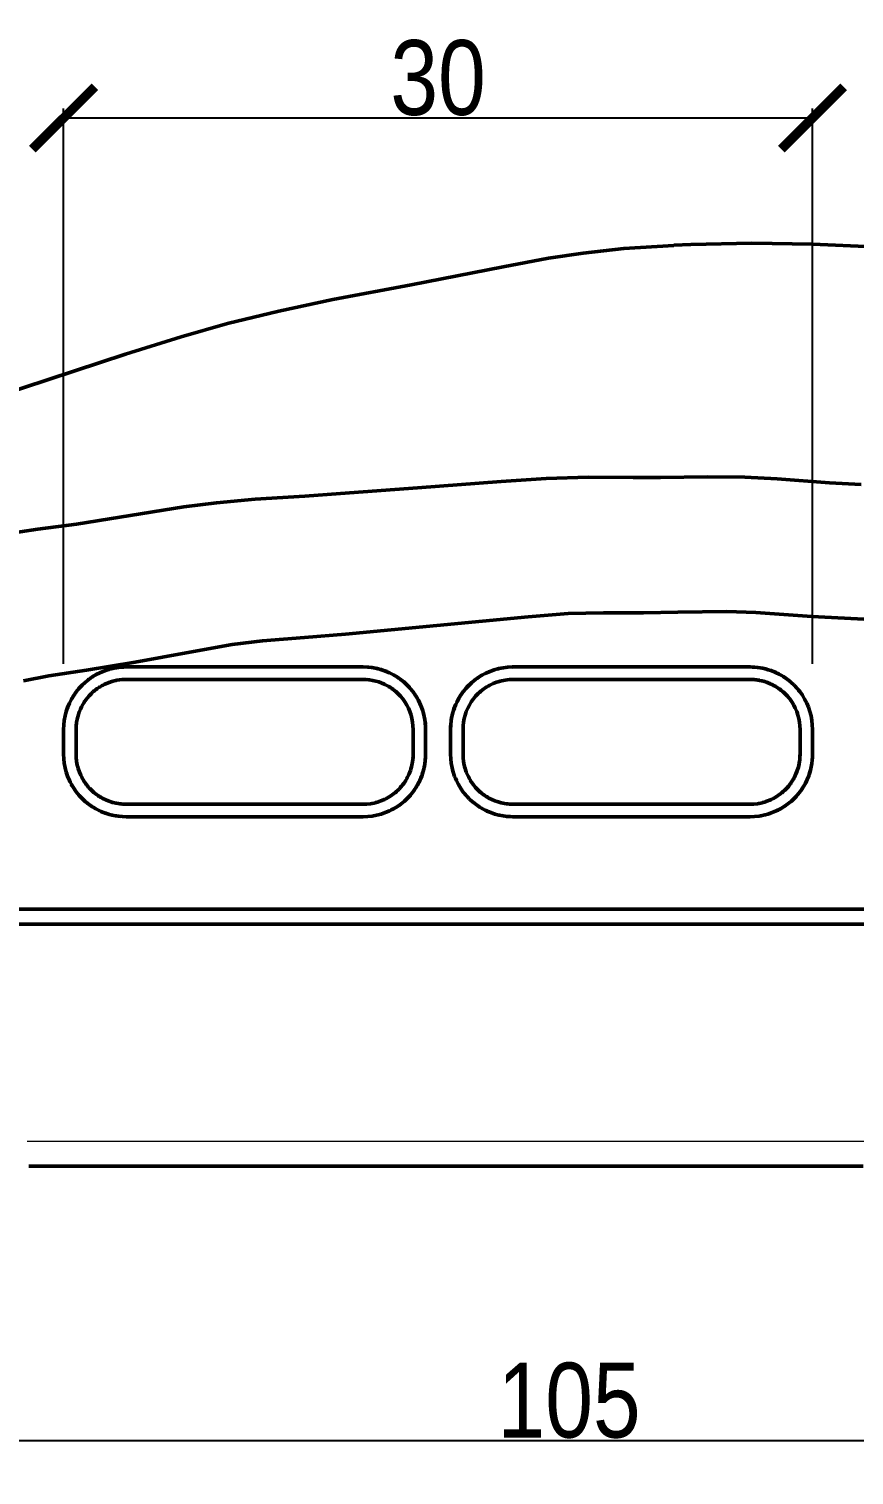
# Model space of a CAD drawing. Header units: millimetres. Extents: x -83 to 206, y -38 to 180.
# Drawn here: x 118.4 to 151.4, y 48.6 to 106.6 of the extents above; entities that cross this region are included whole.
import ezdxf

# ---------------------------------------------------------------- set-up
doc = ezdxf.new("R2010")
doc.units = ezdxf.units.MM
for name, color, linetype, lineweight in [('DIMENSIONS', 1, 'Continuous', 18), ('TANGENT', 8, 'Continuous', 18), ('VISIBLE', 7, 'Continuous', 50)]:
    doc.layers.add(name, color=color, linetype=linetype, lineweight=lineweight)
doc.styles.add('OpenSansCondensed-Light', font='OpenSansCondensed-Light.ttf')
doc.dimstyles.new('EZDXF', dxfattribs={"dimtxt": 3, "dimasz": 2.5, "dimexe": 0.375, "dimexo": 0.125, "dimgap": 0.1, "dimtad": 1, "dimdec": 1, "dimzin": 12, "dimdsep": 46, "dimtxsty": 'OpenSansCondensed-Light', "dimblk": 'ARCHTICK', "dimcen": 2.5, "dimazin": 3, "dimtfac": 0.5, "dimtmove": 2, "dimatfit": 3})

# ---------------------------------------------------------------- blocks, each defined once
blk = doc.blocks.new('_ARCHTICK')
at = {"color": 0, "linetype": 'BYBLOCK', "const_width": 0.15}
blk.add_lwpolyline([(-0.5, -0.5), (0.5, 0.5)], dxfattribs=at)

msp = doc.modelspace()

# ---------------------------------------------------------------- linework, layer by layer
at = {"layer": 'TANGENT'}
for points in [[(118.295, 62), (119.869, 62)], [(119.869, 62), (120.891, 62)], [(120.891, 62), (122.957, 62)], [(122.957, 62), (126.073, 62)], [(126.073, 62), (128.129, 62)], [(128.129, 62), (130.062, 62)], [(130.062, 62), (131.799, 62)], [(131.799, 62), (135.308, 62)], [(135.308, 62), (138.528, 62)], [(138.528, 62), (141.243, 62)], [(141.243, 62), (143.234, 62)], [(143.234, 62), (144.759, 62)], [(144.759, 62), (146.779, 62)], [(146.779, 62), (148.292, 62)], [(148.292, 62), (150.428, 62)], [(150.428, 62), (152.009, 62)]]:
    msp.add_lwpolyline(points, dxfattribs=at)
at = {"layer": 'VISIBLE'}
for points in [[(144.875, 97.926), (147.313, 97.977)], [(147.313, 97.977), (149.75, 97.947)], [(149.75, 97.947), (152.189, 97.834)], [(139.179, 97.381), (137.353, 97.041)], [(140.564, 97.588), (139.179, 97.381)], [(142.188, 97.763), (140.564, 97.588)], [(144.2, 97.896), (142.188, 97.763)], [(144.2, 97.897), (144.875, 97.926)], [(144.2, 97.896), (144.2, 97.897)], [(137.353, 97.041), (133.676, 96.315)], [(133.676, 96.315), (130.528, 95.722)], [(130.528, 95.722), (128.369, 95.263)], [(128.369, 95.263), (126.317, 94.759)], [(126.317, 94.759), (124.459, 94.235)], [(124.459, 94.235), (122.23, 93.533)], [(122.23, 93.533), (117.098, 91.846)], [(130.835, 87.951), (133.929, 88.183)], [(133.929, 88.183), (137.271, 88.431)], [(137.271, 88.431), (139.077, 88.552)], [(139.077, 88.552), (140.777, 88.602)], [(140.777, 88.602), (142.569, 88.592)], [(142.569, 88.592), (143.661, 88.588)], [(143.661, 88.588), (145.543, 88.616)], [(145.543, 88.616), (147.034, 88.606)], [(147.034, 88.606), (148.336, 88.543)], [(148.336, 88.543), (150.431, 88.382)], [(150.431, 88.382), (151.698, 88.308)], [(124.569, 87.414), (125.87, 87.581)], [(125.87, 87.581), (127.429, 87.721)], [(127.429, 87.721), (129.411, 87.846)], [(129.411, 87.846), (130.835, 87.951)], [(120.265, 86.727), (121.998, 87)], [(121.998, 87), (124.569, 87.414)], [(117.298, 86.314), (118.711, 86.516)], [(118.711, 86.516), (120.265, 86.727)], [(131.037, 82.316), (138.353, 83.014)], [(138.353, 83.014), (139.966, 83.137)], [(139.966, 83.137), (141.382, 83.172)], [(141.382, 83.172), (142.977, 83.175)], [(142.977, 83.175), (144.357, 83.191)], [(144.357, 83.191), (146.316, 83.218)], [(146.316, 83.218), (147.478, 83.178)], [(147.478, 83.178), (149.727, 83.02)], [(149.727, 83.02), (151.036, 82.953)], [(151.036, 82.953), (153.362, 82.832)], [(129.401, 82.187), (131.037, 82.316)], [(124.807, 81.597), (126.504, 81.895)], [(126.504, 81.895), (127.711, 82.046)], [(127.711, 82.046), (129.401, 82.187)], [(120.665, 80.875), (122.619, 81.197)], [(122.619, 81.197), (124.807, 81.597)], [(118.147, 80.451), (119.162, 80.643)], [(119.162, 80.643), (120.665, 80.875)], [(120.755, 80.504), (120.899, 80.603)], [(120.889, 80.597), (120.928, 80.621)], [(120.899, 80.603), (121.048, 80.692)], [(121.027, 80.679), (121.075, 80.706)], [(121.048, 80.692), (121.204, 80.771)], [(121.173, 80.755), (121.22, 80.777)], [(121.204, 80.771), (121.364, 80.838)], [(121.347, 80.831), (121.367, 80.839)], [(121.364, 80.838), (121.529, 80.894)], [(121.517, 80.89), (121.562, 80.902)], [(121.529, 80.894), (121.697, 80.938)], [(121.672, 80.932), (121.726, 80.944)], [(121.697, 80.938), (121.868, 80.971)], [(121.834, 80.964), (121.885, 80.973)], [(121.868, 80.971), (122.041, 80.991)], [(122.027, 80.99), (122.044, 80.991)], [(122.041, 80.991), (122.145, 80.998)], [(122.112, 80.996), (122.147, 80.998)], [(122.145, 80.998), (122.25, 81)], [(125.115, 81), (122.25, 81)], [(126.456, 81), (125.115, 81)], [(127.975, 81), (126.456, 81)], [(129.859, 81), (127.975, 81)], [(131.75, 81), (129.859, 81)], [(131.75, 81), (131.931, 80.993)], [(131.975, 80.989), (131.92, 80.994)], [(131.931, 80.993), (132.111, 80.974)], [(132.176, 80.962), (132.087, 80.976)], [(132.111, 80.974), (132.289, 80.941)], [(132.352, 80.925), (132.265, 80.946)], [(132.289, 80.941), (132.464, 80.896)], [(132.526, 80.875), (132.441, 80.902)], [(132.464, 80.896), (132.636, 80.838)], [(132.696, 80.813), (132.612, 80.846)], [(132.636, 80.838), (132.803, 80.767)], [(132.86, 80.738), (132.78, 80.777)], [(132.803, 80.767), (132.964, 80.685)], [(133.019, 80.652), (132.941, 80.697)], [(132.964, 80.685), (133.119, 80.592)], [(133.171, 80.555), (133.097, 80.605)], [(133.119, 80.592), (133.267, 80.487)], [(136.352, 80.573), (136.206, 80.466)], [(136.314, 80.545), (136.382, 80.591)], [(136.506, 80.669), (136.352, 80.573)], [(136.463, 80.642), (136.533, 80.683)], [(136.666, 80.753), (136.506, 80.669)], [(136.617, 80.727), (136.693, 80.764)], [(136.832, 80.825), (136.666, 80.753)], [(136.779, 80.802), (136.857, 80.834)], [(137.003, 80.886), (136.832, 80.825)], [(136.946, 80.866), (137.026, 80.892)], [(137.177, 80.933), (137.003, 80.886)], [(137.117, 80.917), (137.199, 80.938)], [(137.355, 80.969), (137.177, 80.933)], [(137.292, 80.956), (137.374, 80.971)], [(137.534, 80.991), (137.355, 80.969)], [(137.469, 80.983), (137.551, 80.992)], [(137.715, 81), (137.534, 80.991)], [(137.703, 80.999), (137.75, 81)], [(137.75, 81), (137.715, 81)], [(139.676, 81), (137.75, 81)], [(141.728, 81), (139.676, 81)], [(142.698, 81), (141.728, 81)], [(143.52, 81), (142.698, 81)], [(145.713, 81), (143.52, 81)], [(147.25, 81), (145.713, 81)], [(147.393, 80.996), (147.25, 81)], [(147.34, 80.998), (147.25, 81)], [(147.429, 80.994), (147.34, 80.998)], [(147.553, 80.981), (147.414, 80.994)], [(147.54, 80.983), (147.429, 80.994)], [(147.651, 80.968), (147.54, 80.983)], [(147.723, 80.954), (147.579, 80.978)], [(147.761, 80.947), (147.651, 80.968)], [(147.9, 80.913), (147.747, 80.95)], [(147.869, 80.922), (147.761, 80.947)], [(147.977, 80.892), (147.869, 80.922)], [(148.086, 80.856), (147.933, 80.904)], [(148.083, 80.857), (147.977, 80.892)], [(148.187, 80.818), (148.083, 80.857)], [(148.237, 80.796), (148.094, 80.853)], [(148.29, 80.774), (148.187, 80.818)], [(148.408, 80.715), (148.267, 80.783)], [(148.39, 80.725), (148.29, 80.774)], [(148.488, 80.672), (148.39, 80.725)], [(148.563, 80.627), (148.434, 80.701)], [(148.584, 80.614), (148.488, 80.672)], [(148.709, 80.53), (148.578, 80.618)], [(148.686, 80.546), (148.584, 80.614)], [(120.152, 79.86), (120.255, 80.006)], [(120.237, 79.981), (120.26, 80.013)], [(120.255, 80.006), (120.367, 80.145)], [(120.362, 80.139), (120.388, 80.166)], [(120.367, 80.145), (120.49, 80.275)], [(120.474, 80.258), (120.512, 80.296)], [(120.49, 80.275), (120.619, 80.395)], [(120.595, 80.372), (120.634, 80.407)], [(120.619, 80.395), (120.755, 80.504)], [(120.739, 80.491), (120.759, 80.506)], [(120.847, 79.925), (120.926, 79.999)], [(120.926, 79.999), (121.009, 80.068)], [(120.944, 80.014), (120.956, 80.025)], [(120.956, 80.025), (120.975, 80.04)], [(121.009, 80.068), (121.095, 80.133)], [(121.05, 80.099), (121.069, 80.114)], [(121.069, 80.114), (121.08, 80.121)], [(121.095, 80.133), (121.185, 80.193)], [(121.185, 80.193), (121.278, 80.248)], [(121.187, 80.194), (121.188, 80.195)], [(121.188, 80.195), (121.196, 80.199)], [(121.278, 80.248), (121.373, 80.298)], [(121.299, 80.259), (121.312, 80.267)], [(121.312, 80.267), (121.334, 80.277)], [(121.373, 80.298), (121.471, 80.342)], [(121.42, 80.319), (121.442, 80.329)], [(121.442, 80.329), (121.454, 80.334)], [(121.471, 80.342), (121.572, 80.382)], [(121.572, 80.382), (121.674, 80.415)], [(121.574, 80.382), (121.575, 80.383)], [(121.575, 80.383), (121.583, 80.385)], [(121.674, 80.415), (121.778, 80.444)], [(121.697, 80.422), (121.712, 80.426)], [(121.712, 80.426), (121.735, 80.432)], [(121.778, 80.444), (121.884, 80.466)], [(121.828, 80.454), (121.851, 80.46)], [(121.851, 80.46), (121.864, 80.462)], [(121.884, 80.466), (121.99, 80.483)], [(121.99, 80.483), (122.097, 80.494)], [(121.992, 80.483), (121.993, 80.483)], [(121.993, 80.483), (122.004, 80.484)], [(122.097, 80.494), (122.174, 80.499)], [(122.113, 80.495), (122.121, 80.496)], [(122.121, 80.496), (122.134, 80.496)], [(122.174, 80.499), (122.25, 80.5)], [(126.053, 80.5), (122.25, 80.5)], [(128.897, 80.5), (126.053, 80.5)], [(129.845, 80.5), (128.897, 80.5)], [(129.845, 80.5), (128.897, 80.5)], [(131.75, 80.5), (129.845, 80.5)], [(131.876, 80.496), (131.75, 80.5)], [(131.866, 80.497), (131.75, 80.5)], [(131.871, 80.496), (131.866, 80.497)], [(132.001, 80.484), (131.876, 80.496)], [(131.982, 80.486), (131.911, 80.493)], [(131.991, 80.485), (131.982, 80.486)], [(132.128, 80.464), (132.001, 80.484)], [(132.126, 80.464), (132.114, 80.466)], [(132.127, 80.464), (132.126, 80.464)], [(132.253, 80.436), (132.128, 80.464)], [(132.377, 80.399), (132.253, 80.436)], [(132.267, 80.432), (132.261, 80.433)], [(132.302, 80.421), (132.267, 80.432)], [(132.498, 80.355), (132.377, 80.399)], [(132.406, 80.389), (132.393, 80.393)], [(132.442, 80.375), (132.406, 80.389)], [(132.616, 80.303), (132.498, 80.355)], [(132.542, 80.337), (132.522, 80.344)], [(132.573, 80.322), (132.542, 80.337)], [(132.73, 80.243), (132.616, 80.303)], [(132.673, 80.274), (132.647, 80.286)], [(132.698, 80.26), (132.673, 80.274)], [(132.84, 80.177), (132.73, 80.243)], [(132.799, 80.203), (132.769, 80.22)], [(132.818, 80.19), (132.799, 80.203)], [(132.946, 80.103), (132.84, 80.177)], [(132.92, 80.122), (132.888, 80.143)], [(132.932, 80.113), (132.92, 80.122)], [(133.053, 80.017), (132.946, 80.103)], [(133.035, 80.033), (132.997, 80.062)], [(133.043, 80.025), (133.035, 80.033)], [(133.157, 79.922), (133.053, 80.017)], [(133.351, 80.419), (133.246, 80.502)], [(133.267, 80.487), (133.374, 80.401)], [(133.489, 80.295), (133.37, 80.404)], [(133.374, 80.401), (133.475, 80.31)], [(133.475, 80.31), (133.571, 80.213)], [(133.605, 80.175), (133.521, 80.263)], [(133.571, 80.213), (133.661, 80.112)], [(133.725, 80.032), (133.638, 80.137)], [(133.661, 80.112), (133.746, 80.005)], [(133.835, 79.878), (133.742, 80.011)], [(133.746, 80.005), (133.825, 79.894)], [(135.661, 79.873), (135.759, 80.012)], [(135.757, 80.01), (135.666, 79.881)], [(135.856, 80.132), (135.757, 80.01)], [(135.778, 80.035), (135.867, 80.144)], [(135.963, 80.248), (135.856, 80.132)], [(135.906, 80.186), (135.985, 80.27)], [(136.077, 80.357), (135.963, 80.248)], [(136.034, 80.316), (136.107, 80.383)], [(136.206, 80.466), (136.077, 80.357)], [(136.169, 80.435), (136.237, 80.489)], [(136.357, 79.935), (136.465, 80.032)], [(136.404, 79.978), (136.465, 80.032)], [(136.465, 80.032), (136.579, 80.122)], [(136.465, 80.032), (136.465, 80.032)], [(136.516, 80.072), (136.579, 80.122)], [(136.579, 80.122), (136.7, 80.202)], [(136.579, 80.122), (136.579, 80.122)], [(136.634, 80.158), (136.7, 80.202)], [(136.7, 80.202), (136.827, 80.274)], [(136.7, 80.202), (136.7, 80.202)], [(136.758, 80.235), (136.826, 80.274)], [(136.826, 80.274), (136.827, 80.274)], [(136.827, 80.274), (136.958, 80.336)], [(136.882, 80.3), (136.958, 80.336)], [(136.958, 80.336), (137.093, 80.389)], [(136.958, 80.336), (136.958, 80.336)], [(137.015, 80.358), (137.093, 80.389)], [(137.093, 80.389), (137.232, 80.432)], [(137.093, 80.389), (137.093, 80.389)], [(137.155, 80.408), (137.232, 80.432)], [(137.232, 80.432), (137.373, 80.464)], [(137.232, 80.432), (137.232, 80.432)], [(137.297, 80.447), (137.373, 80.464)], [(137.373, 80.464), (137.517, 80.486)], [(137.373, 80.464), (137.373, 80.464)], [(137.441, 80.475), (137.517, 80.486)], [(137.517, 80.486), (137.633, 80.497)], [(137.517, 80.486), (137.517, 80.486)], [(137.594, 80.493), (137.633, 80.497)], [(137.633, 80.497), (137.75, 80.5)], [(137.633, 80.497), (137.633, 80.497)], [(139.81, 80.5), (137.75, 80.5)], [(141.869, 80.5), (139.81, 80.5)], [(143.343, 80.5), (141.869, 80.5)], [(145.576, 80.5), (143.343, 80.5)], [(147.25, 80.5), (145.576, 80.5)], [(147.366, 80.497), (147.25, 80.5)], [(147.333, 80.498), (147.25, 80.5)], [(147.354, 80.497), (147.333, 80.498)], [(147.482, 80.486), (147.366, 80.497)], [(147.417, 80.493), (147.383, 80.495)], [(147.453, 80.489), (147.417, 80.493)], [(147.626, 80.464), (147.482, 80.486)], [(147.522, 80.481), (147.497, 80.484)], [(147.625, 80.465), (147.522, 80.481)], [(147.767, 80.432), (147.626, 80.464)], [(147.626, 80.464), (147.626, 80.464)], [(147.729, 80.442), (147.626, 80.464)], [(147.753, 80.435), (147.729, 80.442)], [(147.906, 80.389), (147.767, 80.432)], [(147.831, 80.414), (147.788, 80.425)], [(147.884, 80.396), (147.831, 80.414)], [(148.042, 80.337), (147.906, 80.389)], [(147.931, 80.38), (147.916, 80.385)], [(148.03, 80.342), (147.931, 80.38)], [(148.037, 80.339), (148.03, 80.342)], [(148.173, 80.274), (148.042, 80.337)], [(148.126, 80.298), (148.058, 80.329)], [(148.155, 80.283), (148.126, 80.298)], [(148.299, 80.203), (148.173, 80.274)], [(148.22, 80.249), (148.19, 80.265)], [(148.283, 80.212), (148.22, 80.249)], [(148.42, 80.122), (148.299, 80.203)], [(148.311, 80.196), (148.304, 80.2)], [(148.399, 80.137), (148.311, 80.196)], [(148.411, 80.128), (148.399, 80.137)], [(148.535, 80.033), (148.42, 80.122)], [(148.486, 80.072), (148.439, 80.107)], [(148.516, 80.047), (148.486, 80.072)], [(148.643, 79.936), (148.535, 80.033)], [(148.573, 80), (148.549, 80.02)], [(148.624, 79.952), (148.573, 80)], [(148.795, 80.465), (148.686, 80.546)], [(148.842, 80.426), (148.747, 80.501)], [(148.899, 80.379), (148.795, 80.465)], [(148.999, 80.286), (148.879, 80.396)], [(148.999, 80.286), (148.899, 80.379)], [(149.124, 80.155), (148.999, 80.286)], [(149.124, 80.155), (149.07, 80.212)], [(149.238, 80.016), (149.124, 80.155)], [(149.238, 80.016), (149.188, 80.076)], [(149.343, 79.868), (149.238, 80.016)], [(119.899, 79.348), (119.916, 79.395)], [(119.91, 79.38), (119.979, 79.546)], [(119.979, 79.546), (120.06, 79.706)], [(120.053, 79.691), (120.077, 79.734)], [(120.06, 79.706), (120.152, 79.86)], [(120.137, 79.834), (120.166, 79.879)], [(120.419, 79.305), (120.465, 79.403)], [(120.465, 79.403), (120.517, 79.498)], [(120.49, 79.449), (120.501, 79.471)], [(120.501, 79.471), (120.508, 79.482)], [(120.517, 79.498), (120.574, 79.591)], [(120.574, 79.591), (120.635, 79.68)], [(120.575, 79.593), (120.576, 79.594)], [(120.576, 79.594), (120.582, 79.603)], [(120.635, 79.68), (120.701, 79.765)], [(120.65, 79.699), (120.659, 79.712)], [(120.659, 79.712), (120.674, 79.73)], [(120.701, 79.765), (120.772, 79.847)], [(120.735, 79.805), (120.751, 79.824)], [(120.751, 79.824), (120.759, 79.833)], [(120.772, 79.847), (120.847, 79.925)], [(120.849, 79.927), (120.85, 79.928)], [(120.85, 79.928), (120.857, 79.934)], [(133.143, 79.935), (133.102, 79.972)], [(133.149, 79.928), (133.143, 79.935)], [(133.247, 79.826), (133.157, 79.922)], [(133.243, 79.83), (133.223, 79.852)], [(133.245, 79.828), (133.243, 79.83)], [(133.335, 79.719), (133.247, 79.826)], [(133.42, 79.6), (133.335, 79.719)], [(133.336, 79.718), (133.336, 79.719)], [(133.418, 79.604), (133.336, 79.718)], [(133.496, 79.476), (133.42, 79.6)], [(133.42, 79.6), (133.42, 79.6)], [(133.463, 79.53), (133.42, 79.6)], [(133.562, 79.346), (133.496, 79.476)], [(133.496, 79.476), (133.496, 79.476)], [(133.562, 79.346), (133.496, 79.476)], [(133.825, 79.894), (133.898, 79.779)], [(133.922, 79.736), (133.859, 79.841)], [(133.898, 79.779), (133.964, 79.661)], [(134.007, 79.572), (133.947, 79.692)], [(133.964, 79.661), (134.024, 79.539)], [(134.083, 79.396), (134.02, 79.546)], [(134.024, 79.539), (134.077, 79.413)], [(134.077, 79.413), (134.123, 79.285)], [(135.443, 79.464), (135.387, 79.317)], [(135.426, 79.419), (135.466, 79.514)], [(135.509, 79.608), (135.443, 79.464)], [(135.494, 79.576), (135.543, 79.671)], [(135.583, 79.747), (135.509, 79.608)], [(135.573, 79.728), (135.635, 79.831)], [(135.666, 79.881), (135.583, 79.747)], [(135.938, 79.346), (136.004, 79.475)], [(136.004, 79.475), (136.079, 79.6)], [(136.079, 79.6), (136.164, 79.718)], [(136.164, 79.718), (136.256, 79.83)], [(136.164, 79.718), (136.256, 79.83)], [(136.256, 79.83), (136.357, 79.935)], [(136.256, 79.83), (136.256, 79.83)], [(136.299, 79.875), (136.357, 79.935)], [(136.357, 79.935), (136.357, 79.935)], [(148.743, 79.831), (148.643, 79.936)], [(148.655, 79.923), (148.648, 79.93)], [(148.743, 79.831), (148.655, 79.923)], [(148.836, 79.719), (148.743, 79.831)], [(148.743, 79.831), (148.743, 79.831)], [(148.792, 79.771), (148.743, 79.831)], [(148.92, 79.6), (148.836, 79.719)], [(148.836, 79.719), (148.836, 79.719)], [(148.881, 79.655), (148.836, 79.719)], [(148.996, 79.476), (148.92, 79.6)], [(148.92, 79.6), (148.92, 79.6)], [(148.962, 79.532), (148.92, 79.6)], [(149.062, 79.346), (148.996, 79.476)], [(148.996, 79.476), (148.996, 79.476)], [(149.032, 79.404), (148.996, 79.476)], [(149.436, 79.713), (149.343, 79.868)], [(149.436, 79.713), (149.436, 79.713)], [(149.518, 79.552), (149.436, 79.713)], [(149.518, 79.552), (149.518, 79.552)], [(149.588, 79.385), (149.518, 79.552)], [(119.756, 78.68), (119.776, 78.859)], [(119.776, 78.859), (119.808, 79.036)], [(119.776, 78.859), (119.776, 78.859)], [(119.806, 79.027), (119.816, 79.065)], [(119.808, 79.036), (119.853, 79.21)], [(119.847, 79.186), (119.862, 79.238)], [(119.853, 79.21), (119.91, 79.38)], [(120.271, 78.789), (120.289, 78.891)], [(120.289, 78.891), (120.313, 78.997)], [(120.294, 78.915), (120.297, 78.931)], [(120.297, 78.931), (120.303, 78.954)], [(120.313, 78.997), (120.343, 79.102)], [(120.327, 79.048), (120.333, 79.072)], [(120.333, 79.072), (120.337, 79.084)], [(120.343, 79.102), (120.378, 79.204)], [(120.378, 79.204), (120.419, 79.305)], [(120.379, 79.207), (120.38, 79.209)], [(120.38, 79.209), (120.384, 79.218)], [(120.43, 79.327), (120.436, 79.342)], [(120.436, 79.342), (120.446, 79.363)], [(133.619, 79.212), (133.562, 79.346)], [(133.666, 79.074), (133.619, 79.212)], [(133.702, 78.933), (133.666, 79.074)], [(133.729, 78.79), (133.702, 78.933)], [(134.137, 79.24), (134.098, 79.356)], [(134.123, 79.285), (134.163, 79.155)], [(134.185, 79.063), (134.152, 79.191)], [(134.163, 79.155), (134.195, 79.022)], [(134.222, 78.872), (134.193, 79.032)], [(134.195, 79.022), (134.22, 78.889)], [(134.22, 78.889), (134.237, 78.754)], [(134.241, 78.705), (134.227, 78.831)], [(135.257, 78.687), (135.276, 78.859)], [(135.276, 78.857), (135.258, 78.7)], [(135.303, 79.013), (135.276, 78.857)], [(135.279, 78.878), (135.306, 79.026)], [(135.34, 79.166), (135.303, 79.013)], [(135.32, 79.083), (135.348, 79.192)], [(135.387, 79.317), (135.34, 79.166)], [(135.368, 79.255), (135.402, 79.354)], [(135.771, 78.79), (135.798, 78.933)], [(135.798, 78.933), (135.834, 79.074)], [(135.834, 79.074), (135.881, 79.212)], [(135.881, 79.212), (135.938, 79.346)], [(149.119, 79.212), (149.062, 79.346)], [(149.062, 79.346), (149.062, 79.346)], [(149.094, 79.272), (149.062, 79.346)], [(149.166, 79.074), (149.119, 79.212)], [(149.119, 79.212), (149.119, 79.212)], [(149.145, 79.135), (149.119, 79.212)], [(149.202, 78.933), (149.166, 79.074)], [(149.166, 79.074), (149.166, 79.074)], [(149.202, 78.933), (149.166, 79.074)], [(149.229, 78.79), (149.202, 78.933)], [(149.588, 79.385), (149.588, 79.385)], [(149.646, 79.214), (149.588, 79.385)], [(149.646, 79.214), (149.646, 79.214)], [(149.691, 79.039), (149.646, 79.214)], [(149.691, 79.039), (149.691, 79.039)], [(149.724, 78.861), (149.691, 79.039)], [(149.724, 78.861), (149.724, 78.861)], [(149.743, 78.681), (149.724, 78.861)], [(119.75, 78.5), (119.756, 78.68)], [(119.75, 78.5), (119.75, 77.5)], [(120.25, 78.5), (120.255, 78.645)], [(120.25, 78.5), (120.255, 78.645)], [(120.25, 78.5), (120.25, 77.5)], [(120.255, 78.645), (120.271, 78.789)], [(120.255, 78.645), (120.255, 78.645)], [(120.261, 78.695), (120.271, 78.789)], [(120.271, 78.789), (120.271, 78.789)], [(133.745, 78.645), (133.729, 78.79)], [(133.75, 78.5), (133.745, 78.645)], [(133.75, 78.5), (133.75, 77.5)], [(134.237, 78.754), (134.247, 78.627)], [(134.25, 78.5), (134.244, 78.661)], [(134.247, 78.627), (134.25, 78.5)], [(134.25, 78.5), (134.25, 77.5)], [(135.25, 78.5), (135.256, 78.668)], [(135.252, 78.6), (135.25, 78.5)], [(135.25, 78.5), (135.25, 77.5)], [(135.258, 78.7), (135.252, 78.6)], [(135.75, 78.5), (135.755, 78.645)], [(135.75, 78.5), (135.75, 77.5)], [(135.755, 78.645), (135.771, 78.79)], [(149.245, 78.646), (149.229, 78.79)], [(149.25, 78.5), (149.245, 78.646)], [(149.25, 78.5), (149.25, 77.5)], [(149.743, 78.681), (149.743, 78.681)], [(149.75, 78.5), (149.743, 78.681)], [(149.75, 78.5), (149.75, 77.5)], [(119.75, 77.5), (119.756, 77.32)], [(119.756, 77.32), (119.756, 77.32)], [(119.756, 77.32), (119.776, 77.141)], [(119.776, 77.141), (119.808, 76.964)], [(120.25, 77.5), (120.255, 77.355)], [(120.25, 77.5), (120.255, 77.355)], [(120.255, 77.355), (120.271, 77.211)], [(120.255, 77.355), (120.255, 77.355)], [(120.26, 77.308), (120.271, 77.211)], [(120.271, 77.211), (120.297, 77.068)], [(120.271, 77.211), (120.271, 77.211)], [(120.281, 77.155), (120.297, 77.069)], [(133.684, 76.992), (133.716, 77.134)], [(133.7, 77.061), (133.716, 77.134)], [(133.716, 77.134), (133.738, 77.279)], [(133.716, 77.134), (133.716, 77.134)], [(133.727, 77.204), (133.738, 77.279)], [(133.738, 77.279), (133.747, 77.389)], [(133.738, 77.279), (133.738, 77.279)], [(133.744, 77.352), (133.747, 77.389)], [(133.747, 77.389), (133.75, 77.5)], [(133.747, 77.389), (133.747, 77.389)], [(134.201, 77.007), (134.223, 77.136)], [(134.221, 77.121), (134.235, 77.236)], [(134.223, 77.136), (134.239, 77.265)], [(134.239, 77.265), (134.247, 77.383)], [(134.239, 77.262), (134.244, 77.341)], [(134.247, 77.381), (134.25, 77.5)], [(134.247, 77.383), (134.25, 77.5)], [(135.25, 77.5), (135.257, 77.319)], [(135.257, 77.319), (135.257, 77.319)], [(135.257, 77.319), (135.276, 77.14)], [(135.276, 77.14), (135.276, 77.139)], [(135.276, 77.14), (135.309, 76.962)], [(135.276, 77.139), (135.309, 76.962)], [(135.75, 77.5), (135.755, 77.355)], [(135.755, 77.355), (135.771, 77.21)], [(135.771, 77.21), (135.798, 77.067)], [(135.771, 77.21), (135.798, 77.067)], [(149.183, 76.987), (149.215, 77.129)], [(149.201, 77.061), (149.21, 77.106)], [(149.215, 77.129), (149.237, 77.274)], [(149.218, 77.145), (149.222, 77.168)], [(149.222, 77.168), (149.236, 77.267)], [(149.237, 77.274), (149.247, 77.387)], [(149.237, 77.276), (149.247, 77.385)], [(149.237, 77.275), (149.237, 77.276)], [(149.247, 77.387), (149.25, 77.5)], [(149.247, 77.388), (149.249, 77.443)], [(149.247, 77.385), (149.247, 77.386)], [(149.249, 77.443), (149.25, 77.5)], [(149.7, 77.003), (149.723, 77.137)], [(149.705, 77.033), (149.728, 77.171)], [(149.723, 77.137), (149.74, 77.272)], [(149.734, 77.226), (149.743, 77.321)], [(149.74, 77.272), (149.747, 77.386)], [(149.746, 77.362), (149.75, 77.5)], [(149.747, 77.386), (149.75, 77.5)], [(119.808, 76.964), (119.825, 76.9)], [(119.808, 76.964), (119.853, 76.79)], [(119.853, 76.79), (119.876, 76.722)], [(119.853, 76.79), (119.91, 76.62)], [(119.91, 76.62), (119.939, 76.55)], [(119.91, 76.62), (119.979, 76.454)], [(120.297, 77.069), (120.297, 77.069)], [(120.297, 77.068), (120.333, 76.928)], [(120.312, 77.01), (120.333, 76.928)], [(120.333, 76.928), (120.38, 76.791)], [(120.333, 76.928), (120.333, 76.928)], [(120.354, 76.869), (120.38, 76.791)], [(120.38, 76.791), (120.436, 76.658)], [(120.38, 76.791), (120.38, 76.791)], [(120.405, 76.732), (120.436, 76.658)], [(120.436, 76.658), (120.502, 76.529)], [(120.436, 76.658), (120.436, 76.658)], [(120.465, 76.6), (120.501, 76.529)], [(120.501, 76.529), (120.501, 76.529)], [(120.502, 76.529), (120.576, 76.405)], [(133.456, 76.456), (133.527, 76.583)], [(133.49, 76.516), (133.527, 76.583)], [(133.527, 76.583), (133.59, 76.715)], [(133.527, 76.583), (133.527, 76.583)], [(133.557, 76.647), (133.59, 76.715)], [(133.59, 76.715), (133.642, 76.852)], [(133.59, 76.715), (133.59, 76.715)], [(133.616, 76.783), (133.642, 76.852)], [(133.642, 76.852), (133.684, 76.992)], [(133.642, 76.852), (133.642, 76.852)], [(133.663, 76.921), (133.684, 76.992)], [(133.684, 76.992), (133.684, 76.992)], [(133.99, 76.39), (134.049, 76.519)], [(133.991, 76.391), (134.045, 76.51)], [(134.045, 76.51), (134.094, 76.631)], [(134.066, 76.56), (134.101, 76.652)], [(134.094, 76.631), (134.136, 76.754)], [(134.118, 76.702), (134.146, 76.787)], [(134.136, 76.754), (134.172, 76.88)], [(134.161, 76.841), (134.183, 76.927)], [(134.172, 76.88), (134.201, 77.007)], [(134.195, 76.981), (134.212, 77.072)], [(135.309, 76.962), (135.354, 76.787)], [(135.329, 76.885), (135.354, 76.787)], [(135.354, 76.787), (135.412, 76.615)], [(135.381, 76.707), (135.412, 76.615)], [(135.412, 76.615), (135.482, 76.449)], [(135.444, 76.538), (135.482, 76.449)], [(135.798, 77.067), (135.834, 76.926)], [(135.798, 77.067), (135.798, 77.067)], [(135.814, 77.005), (135.834, 76.926)], [(135.834, 76.926), (135.881, 76.788)], [(135.834, 76.926), (135.834, 76.926)], [(135.856, 76.862), (135.881, 76.788)], [(135.881, 76.788), (135.938, 76.654)], [(135.881, 76.788), (135.881, 76.788)], [(135.907, 76.727), (135.938, 76.654)], [(135.938, 76.654), (136.004, 76.525)], [(135.938, 76.654), (135.938, 76.654)], [(135.966, 76.598), (136.004, 76.525)], [(136.004, 76.525), (136.08, 76.4)], [(136.004, 76.525), (136.004, 76.525)], [(148.954, 76.453), (149.026, 76.58)], [(148.955, 76.455), (149.01, 76.55)], [(149.01, 76.55), (149.019, 76.568)], [(149.026, 76.58), (149.088, 76.712)], [(149.036, 76.602), (149.059, 76.648)], [(149.059, 76.648), (149.078, 76.69)], [(149.088, 76.712), (149.141, 76.848)], [(149.094, 76.726), (149.103, 76.748)], [(149.103, 76.748), (149.138, 76.841)], [(149.141, 76.848), (149.183, 76.987)], [(149.141, 76.85), (149.174, 76.955)], [(149.141, 76.849), (149.141, 76.85)], [(149.174, 76.955), (149.179, 76.974)], [(149.189, 77.011), (149.201, 77.061)], [(149.535, 76.486), (149.587, 76.612)], [(149.547, 76.514), (149.598, 76.644)], [(149.587, 76.612), (149.632, 76.74)], [(149.615, 76.691), (149.651, 76.808)], [(149.632, 76.74), (149.669, 76.871)], [(149.664, 76.851), (149.701, 77.009)], [(149.669, 76.871), (149.7, 77.003)], [(119.979, 76.454), (120.014, 76.385)], [(119.979, 76.454), (120.06, 76.294)], [(120.06, 76.294), (120.098, 76.23)], [(120.06, 76.294), (120.152, 76.14)], [(120.152, 76.141), (120.194, 76.081)], [(120.152, 76.14), (120.255, 75.994)], [(120.255, 75.994), (120.303, 75.935)], [(120.255, 75.994), (120.367, 75.855)], [(120.535, 76.473), (120.576, 76.406)], [(120.576, 76.406), (120.576, 76.405)], [(120.576, 76.405), (120.66, 76.287)], [(120.614, 76.351), (120.659, 76.288)], [(120.659, 76.288), (120.659, 76.288)], [(120.66, 76.287), (120.751, 76.176)], [(120.702, 76.236), (120.751, 76.176)], [(120.751, 76.176), (120.85, 76.071)], [(120.751, 76.176), (120.751, 76.176)], [(120.797, 76.128), (120.85, 76.072)], [(120.85, 76.072), (120.85, 76.072)], [(120.85, 76.071), (120.957, 75.974)], [(120.9, 76.026), (120.956, 75.975)], [(120.956, 75.975), (120.956, 75.975)], [(120.957, 75.974), (121.07, 75.885)], [(121.01, 75.933), (121.069, 75.886)], [(132.971, 75.916), (133.083, 76.009)], [(133.028, 75.963), (133.083, 76.009)], [(133.083, 76.009), (133.188, 76.11)], [(133.083, 76.009), (133.083, 76.009)], [(133.137, 76.061), (133.188, 76.11)], [(133.188, 76.11), (133.286, 76.219)], [(133.188, 76.11), (133.188, 76.11)], [(133.238, 76.166), (133.286, 76.219)], [(133.286, 76.219), (133.375, 76.334)], [(133.286, 76.219), (133.286, 76.219)], [(133.331, 76.278), (133.375, 76.334)], [(133.375, 76.334), (133.456, 76.456)], [(133.375, 76.334), (133.375, 76.334)], [(133.415, 76.395), (133.456, 76.456)], [(133.456, 76.456), (133.456, 76.456)], [(133.629, 75.851), (133.712, 75.951)], [(133.673, 75.903), (133.735, 75.981)], [(133.712, 75.951), (133.79, 76.055)], [(133.767, 76.025), (133.819, 76.098)], [(133.79, 76.055), (133.863, 76.164)], [(133.849, 76.143), (133.899, 76.224)], [(133.863, 76.164), (133.93, 76.276)], [(133.923, 76.265), (133.984, 76.379)], [(133.93, 76.276), (133.991, 76.391)], [(135.482, 76.449), (135.564, 76.288)], [(135.517, 76.378), (135.564, 76.288)], [(135.564, 76.288), (135.657, 76.133)], [(135.605, 76.22), (135.657, 76.133)], [(135.657, 76.133), (135.761, 75.985)], [(135.706, 76.064), (135.761, 75.985)], [(135.761, 75.985), (135.875, 75.846)], [(136.037, 76.47), (136.079, 76.4)], [(136.079, 76.4), (136.079, 76.4)], [(136.08, 76.4), (136.164, 76.282)], [(136.102, 76.368), (136.164, 76.282)], [(136.164, 76.282), (136.25, 76.177)], [(136.164, 76.282), (136.164, 76.282)], [(136.25, 76.177), (136.339, 76.083)], [(136.254, 76.173), (136.256, 76.17)], [(136.256, 76.17), (136.279, 76.147)], [(136.339, 76.083), (136.44, 75.989)], [(136.349, 76.074), (136.357, 76.065)], [(136.357, 76.065), (136.394, 76.032)], [(136.44, 75.989), (136.557, 75.895)], [(136.453, 75.979), (136.465, 75.968)], [(136.465, 75.968), (136.514, 75.929)], [(148.469, 75.914), (148.581, 76.007)], [(148.522, 75.958), (148.581, 76.007)], [(148.581, 76.007), (148.686, 76.108)], [(148.581, 76.007), (148.581, 76.007)], [(148.631, 76.055), (148.686, 76.108)], [(148.686, 76.108), (148.784, 76.216)], [(148.686, 76.108), (148.686, 76.108)], [(148.687, 76.109), (148.762, 76.191)], [(148.762, 76.191), (148.775, 76.206)], [(148.784, 76.216), (148.873, 76.331)], [(148.799, 76.236), (148.831, 76.275)], [(148.831, 76.275), (148.858, 76.313)], [(148.873, 76.331), (148.954, 76.453)], [(148.882, 76.344), (148.896, 76.364)], [(148.896, 76.364), (148.95, 76.447)], [(148.954, 76.454), (148.955, 76.455)], [(149.166, 75.895), (149.266, 76.022)], [(149.179, 75.91), (149.263, 76.017)], [(149.263, 76.017), (149.34, 76.129)], [(149.28, 76.043), (149.358, 76.158)], [(149.34, 76.129), (149.412, 76.244)], [(149.385, 76.201), (149.446, 76.306)], [(149.412, 76.244), (149.477, 76.364)], [(149.467, 76.346), (149.538, 76.492)], [(149.477, 76.364), (149.535, 76.486)], [(120.367, 75.855), (120.421, 75.798)], [(120.367, 75.855), (120.49, 75.725)], [(120.49, 75.725), (120.62, 75.605)], [(120.49, 75.725), (120.618, 75.606)], [(120.618, 75.606), (120.702, 75.537)], [(120.624, 75.601), (120.745, 75.504)], [(120.702, 75.537), (120.789, 75.471)], [(120.77, 75.486), (120.902, 75.395)], [(120.789, 75.471), (120.895, 75.399)], [(120.895, 75.399), (121.018, 75.325)], [(120.932, 75.377), (121.043, 75.312)], [(121.069, 75.886), (121.07, 75.886)], [(121.07, 75.885), (121.189, 75.805)], [(121.071, 75.884), (121.147, 75.832)], [(121.147, 75.832), (121.173, 75.815)], [(121.189, 75.805), (121.314, 75.733)], [(121.207, 75.794), (121.238, 75.775)], [(121.238, 75.775), (121.293, 75.745)], [(121.314, 75.733), (121.443, 75.67)], [(121.322, 75.729), (121.333, 75.723)], [(121.333, 75.723), (121.43, 75.676)], [(121.43, 75.676), (121.437, 75.673)], [(121.443, 75.67), (121.576, 75.617)], [(121.462, 75.662), (121.529, 75.635)], [(121.529, 75.635), (121.558, 75.624)], [(121.576, 75.617), (121.713, 75.573)], [(121.596, 75.61), (121.63, 75.598)], [(121.63, 75.598), (121.691, 75.58)], [(121.713, 75.573), (121.853, 75.54)], [(121.722, 75.571), (121.734, 75.568)], [(121.734, 75.568), (121.838, 75.543)], [(121.838, 75.543), (121.847, 75.541)], [(121.853, 75.54), (121.995, 75.516)], [(121.874, 75.536), (121.944, 75.523)], [(121.944, 75.523), (121.976, 75.519)], [(121.995, 75.516), (122.122, 75.504)], [(122.018, 75.514), (122.051, 75.51)], [(122.051, 75.51), (122.099, 75.506)], [(122.122, 75.504), (122.25, 75.5)], [(122.134, 75.504), (122.15, 75.502)], [(122.15, 75.502), (122.25, 75.5)], [(126.053, 75.5), (122.25, 75.5)], [(128.897, 75.5), (126.053, 75.5)], [(129.845, 75.5), (128.897, 75.5)], [(129.845, 75.5), (128.897, 75.5)], [(131.75, 75.5), (129.845, 75.5)], [(131.75, 75.5), (131.896, 75.505)], [(131.896, 75.505), (132.041, 75.521)], [(131.896, 75.505), (132.041, 75.521)], [(132.041, 75.521), (132.184, 75.548)], [(132.041, 75.521), (132.041, 75.521)], [(132.093, 75.531), (132.184, 75.548)], [(132.184, 75.548), (132.325, 75.584)], [(132.184, 75.548), (132.184, 75.548)], [(132.243, 75.563), (132.325, 75.584)], [(132.325, 75.584), (132.463, 75.631)], [(132.325, 75.584), (132.325, 75.584)], [(132.387, 75.606), (132.463, 75.631)], [(132.463, 75.631), (132.598, 75.688)], [(132.463, 75.631), (132.463, 75.631)], [(132.526, 75.658), (132.597, 75.688)], [(132.597, 75.688), (132.597, 75.688)], [(132.598, 75.688), (132.727, 75.755)], [(132.66, 75.721), (132.727, 75.755)], [(132.727, 75.755), (132.852, 75.831)], [(132.727, 75.755), (132.727, 75.755)], [(132.788, 75.792), (132.852, 75.831)], [(132.852, 75.831), (132.971, 75.916)], [(132.852, 75.831), (132.852, 75.831)], [(132.912, 75.874), (132.971, 75.916)], [(132.965, 75.315), (133.12, 75.409)], [(132.971, 75.916), (132.971, 75.916)], [(133.032, 75.356), (133.12, 75.409)], [(133.12, 75.409), (133.268, 75.513)], [(133.186, 75.455), (133.268, 75.513)], [(133.268, 75.513), (133.405, 75.626)], [(133.273, 75.518), (133.406, 75.627)], [(133.405, 75.626), (133.531, 75.745)], [(133.443, 75.662), (133.535, 75.749)], [(133.531, 75.745), (133.629, 75.851)], [(133.558, 75.774), (133.642, 75.866)], [(135.818, 75.915), (135.876, 75.846)], [(135.875, 75.846), (136, 75.715)], [(135.938, 75.78), (136, 75.715)], [(136, 75.715), (136.133, 75.593)], [(136.066, 75.654), (136.133, 75.593)], [(136.133, 75.593), (136.27, 75.485)], [(136.137, 75.59), (136.273, 75.483)], [(136.27, 75.485), (136.41, 75.389)], [(136.31, 75.458), (136.418, 75.385)], [(136.41, 75.389), (136.556, 75.303)], [(136.474, 75.352), (136.569, 75.297)], [(136.557, 75.895), (136.677, 75.812)], [(136.568, 75.887), (136.579, 75.878)], [(136.579, 75.878), (136.628, 75.846)], [(136.677, 75.812), (136.79, 75.745)], [(136.689, 75.805), (136.7, 75.798)], [(136.7, 75.798), (136.737, 75.777)], [(136.79, 75.745), (136.908, 75.686)], [(136.81, 75.735), (136.827, 75.726)], [(136.827, 75.726), (136.862, 75.709)], [(136.908, 75.686), (137.03, 75.634)], [(136.935, 75.674), (136.958, 75.664)], [(136.958, 75.664), (136.99, 75.651)], [(137.03, 75.634), (137.155, 75.591)], [(137.065, 75.622), (137.093, 75.611)], [(137.093, 75.611), (137.121, 75.602)], [(137.155, 75.591), (137.282, 75.555)], [(137.198, 75.579), (137.232, 75.568)], [(137.232, 75.568), (137.255, 75.563)], [(137.282, 75.555), (137.412, 75.529)], [(137.334, 75.545), (137.373, 75.536)], [(137.373, 75.536), (137.391, 75.533)], [(137.412, 75.529), (137.543, 75.511)], [(137.475, 75.52), (137.517, 75.514)], [(137.517, 75.514), (137.531, 75.512)], [(137.543, 75.511), (137.646, 75.503)], [(137.603, 75.506), (137.633, 75.503)], [(137.633, 75.503), (137.639, 75.503)], [(137.646, 75.503), (137.75, 75.5)], [(139.81, 75.5), (137.75, 75.5)], [(141.869, 75.5), (139.81, 75.5)], [(143.343, 75.5), (141.869, 75.5)], [(145.576, 75.5), (143.343, 75.5)], [(147.25, 75.5), (145.576, 75.5)], [(147.25, 75.5), (147.396, 75.505)], [(147.396, 75.505), (147.54, 75.521)], [(147.396, 75.505), (147.54, 75.521)], [(147.54, 75.521), (147.684, 75.548)], [(147.54, 75.521), (147.54, 75.521)], [(147.592, 75.531), (147.683, 75.548)], [(147.683, 75.548), (147.683, 75.548)], [(147.684, 75.548), (147.824, 75.584)], [(147.742, 75.563), (147.824, 75.584)], [(147.824, 75.584), (147.962, 75.631)], [(147.824, 75.584), (147.824, 75.584)], [(147.885, 75.605), (147.962, 75.631)], [(147.962, 75.631), (148.096, 75.688)], [(147.962, 75.631), (147.962, 75.631)], [(148.022, 75.656), (148.096, 75.688)], [(148.096, 75.688), (148.226, 75.754)], [(148.096, 75.688), (148.096, 75.688)], [(148.155, 75.718), (148.226, 75.754)], [(148.226, 75.754), (148.35, 75.83)], [(148.226, 75.754), (148.226, 75.754)], [(148.283, 75.789), (148.35, 75.83)], [(148.35, 75.83), (148.469, 75.914)], [(148.35, 75.83), (148.35, 75.83)], [(148.406, 75.87), (148.469, 75.914)], [(148.462, 75.314), (148.617, 75.407)], [(148.462, 75.313), (148.529, 75.354)], [(148.469, 75.914), (148.469, 75.914)], [(148.617, 75.407), (148.765, 75.511)], [(148.617, 75.407), (148.684, 75.454)], [(148.765, 75.511), (148.904, 75.626)], [(148.765, 75.511), (148.829, 75.564)], [(148.904, 75.626), (149.02, 75.735)], [(148.904, 75.626), (148.996, 75.71)], [(148.996, 75.71), (149.09, 75.808)], [(149.055, 75.771), (149.137, 75.861)], [(149.09, 75.808), (149.179, 75.91)], [(121.018, 75.325), (121.145, 75.258)], [(121.092, 75.286), (121.191, 75.236)], [(121.145, 75.258), (121.275, 75.198)], [(121.243, 75.213), (121.352, 75.168)], [(121.275, 75.198), (121.409, 75.146)], [(121.396, 75.151), (121.55, 75.1)], [(121.409, 75.146), (121.546, 75.101)], [(121.546, 75.101), (121.685, 75.065)], [(121.576, 75.093), (121.709, 75.06)], [(121.685, 75.065), (121.825, 75.036)], [(121.762, 75.049), (121.872, 75.03)], [(121.825, 75.036), (121.968, 75.016)], [(121.93, 75.021), (122.04, 75.01)], [(121.968, 75.016), (122.109, 75.004)], [(122.09, 75.006), (122.25, 75)], [(122.109, 75.004), (122.25, 75)], [(125.115, 75), (122.25, 75)], [(126.456, 75), (125.115, 75)], [(127.975, 75), (126.456, 75)], [(129.859, 75), (127.975, 75)], [(131.75, 75), (129.859, 75)], [(131.75, 75), (131.931, 75.007)], [(131.931, 75.007), (132.111, 75.026)], [(131.931, 75.007), (131.931, 75.007)], [(132.111, 75.026), (132.289, 75.059)], [(132.111, 75.026), (132.289, 75.059)], [(132.289, 75.059), (132.465, 75.104)], [(132.289, 75.059), (132.465, 75.104)], [(132.465, 75.104), (132.636, 75.162)], [(132.465, 75.104), (132.636, 75.162)], [(132.636, 75.162), (132.803, 75.233)], [(132.709, 75.193), (132.803, 75.233)], [(132.803, 75.233), (132.965, 75.315)], [(132.874, 75.269), (132.965, 75.315)], [(136.556, 75.303), (136.708, 75.228)], [(136.634, 75.265), (136.726, 75.22)], [(136.708, 75.228), (136.864, 75.162)], [(136.796, 75.191), (136.888, 75.154)], [(136.864, 75.162), (137.024, 75.108)], [(136.962, 75.129), (137.055, 75.099)], [(137.024, 75.108), (137.188, 75.064)], [(137.131, 75.079), (137.225, 75.057)], [(137.188, 75.064), (137.354, 75.032)], [(137.303, 75.042), (137.397, 75.026)], [(137.354, 75.032), (137.522, 75.01)], [(137.482, 75.015), (137.569, 75.007)], [(137.522, 75.01), (137.636, 75.003)], [(137.609, 75.004), (137.75, 75)], [(137.636, 75.003), (137.75, 75)], [(139.676, 75), (137.75, 75)], [(141.728, 75), (139.676, 75)], [(142.698, 75), (141.728, 75)], [(143.52, 75), (142.698, 75)], [(145.713, 75), (143.52, 75)], [(147.25, 75), (145.713, 75)], [(147.25, 75), (147.431, 75.007)], [(147.431, 75.007), (147.61, 75.026)], [(147.61, 75.026), (147.788, 75.059)], [(147.61, 75.026), (147.687, 75.04)], [(147.788, 75.059), (147.963, 75.104)], [(147.788, 75.059), (147.869, 75.079)], [(147.963, 75.104), (148.134, 75.162)], [(147.963, 75.104), (148.037, 75.129)], [(148.134, 75.162), (148.301, 75.232)], [(148.134, 75.162), (148.201, 75.19)], [(148.301, 75.232), (148.462, 75.314)], [(148.301, 75.232), (148.368, 75.265)], [(118.844, 71.3), (117.402, 71.3)], [(120.866, 71.3), (118.844, 71.3)], [(122.683, 71.3), (120.866, 71.3)], [(125.844, 71.3), (122.683, 71.3)], [(128.44, 71.3), (125.844, 71.3)], [(130.245, 71.3), (128.44, 71.3)], [(132.265, 71.3), (130.245, 71.3)], [(135.159, 71.3), (132.265, 71.3)], [(139.416, 71.3), (135.159, 71.3)], [(142.072, 71.3), (139.416, 71.3)], [(143.518, 71.3), (142.072, 71.3)], [(145.378, 71.3), (143.518, 71.3)], [(145.378, 71.3), (143.518, 71.3)], [(146.925, 71.3), (145.378, 71.3)], [(148.929, 71.3), (146.925, 71.3)], [(150.515, 71.3), (148.929, 71.3)], [(152.16, 71.3), (150.515, 71.3)], [(118.844, 70.7), (117.402, 70.7)], [(120.866, 70.7), (118.844, 70.7)], [(122.683, 70.7), (120.866, 70.7)], [(125.844, 70.7), (122.683, 70.7)], [(128.44, 70.7), (125.844, 70.7)], [(130.245, 70.7), (128.44, 70.7)], [(132.265, 70.7), (130.245, 70.7)], [(135.159, 70.7), (132.265, 70.7)], [(139.416, 70.7), (135.159, 70.7)], [(142.072, 70.7), (139.416, 70.7)], [(143.518, 70.7), (142.072, 70.7)], [(145.378, 70.7), (143.518, 70.7)], [(145.378, 70.7), (143.518, 70.7)], [(146.925, 70.7), (145.378, 70.7)], [(148.929, 70.7), (146.925, 70.7)], [(150.515, 70.7), (148.929, 70.7)], [(152.16, 70.7), (150.515, 70.7)], [(118.352, 61), (121.014, 61)], [(121.014, 61), (123.065, 61)], [(123.065, 61), (126.181, 61)], [(126.181, 61), (128.257, 61)], [(128.257, 61), (131.895, 61)], [(128.257, 61), (130.158, 61)], [(130.158, 61), (131.895, 61)], [(131.895, 61), (135.526, 61)], [(135.526, 61), (140.404, 61)], [(140.404, 61), (142.548, 61)], [(142.548, 61), (143.952, 61)], [(143.952, 61), (146.462, 61)], [(146.462, 61), (147.964, 61)], [(147.964, 61), (150.268, 61)], [(150.268, 61), (151.777, 61)]]:
    msp.add_lwpolyline(points, dxfattribs=at)

# ---------------------------------------------------------------- dimensions: what is measured, and where the dimension line sits
at = {"layer": 'DIMENSIONS'}
for base, p1, p2 in [((119.75, 103), (119.75, 81), (149.75, 81)), ((87.5, 50), (87.5, 60), (192.5, 60))]:
    msp.add_linear_dim(base=base, p1=p1, p2=p2, dimstyle='EZDXF', override={"dimdec": 1, "dimlfac": 1}, dxfattribs=at).render()

doc.saveas('drawing.dxf')
